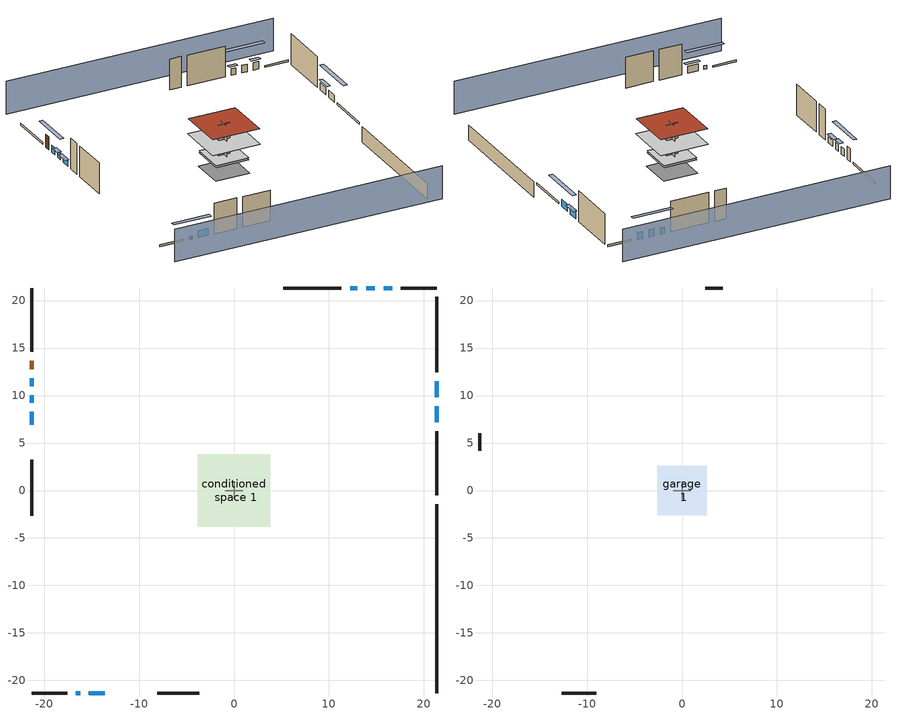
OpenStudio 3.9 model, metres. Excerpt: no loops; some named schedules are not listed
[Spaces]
conditioned space 1
 floor to garage 1 (Floor1 construction): -2.59,-2.59 -2.59,2.59 2.59,2.59 2.59,-2.59 z0.3
 floor foundation (Slab2 construction): -2.7,-2.7 -2.7,2.7 2.7,2.7 2.7,-2.7 z-2.13
 floor adiabatic (AdiabaticFloorConstruction): -3.82,-3.82 -3.82,3.82 3.82,3.82 3.82,-3.82 z2.74
 wall outside (Wall3 construction): 21.33,12.44 21.33,20.4 z0.3:5.18
 wall outside (Wall4 construction): -8.1,-21.33 -3.68,-21.33 z0.3:5.18
 wall outside (Wall7 construction): -21.33,3.25 -21.33,-2.67 z0.3:5.18
 wall outside (Wall8 construction): 11.29,21.33 5.21,21.33 z0.3:5.18
 wall outside (RimJoist1 construction): 21.33,-0.49 21.33,6.24 z0.3:0.61
 wall outside (RimJoist2 construction): -21.33,-21.33 -17.58,-21.33 z0.3:0.61
 wall outside (RimJoist3 construction): -21.33,21.33 -21.33,14.59 z0.3:0.61
 wall outside (RimJoist4 construction): 21.33,21.33 17.58,21.33 z0.3:0.61
 wall outside (AdiabaticWallConstruction): 21.33,7.17 21.33,8.88 / 21.33,9.8 21.33,11.51 / -15.27,-21.33 -13.61,-21.33 / -21.33,11.82 -21.33,10.97 z0.3:1.43; -16.65,-21.33 -16.2,-21.33 z0.3:0.89; -21.33,10.04 -21.33,9.23 z0.3:1.37; -21.33,8.3 -21.33,6.93 z0.3:1.19; 14.82,21.33 13.92,21.33 / 16.65,21.33 15.75,21.33 z0.3:1.49; 12.99,21.33 12.22,21.33 z0.3:1.34
 wall outside (AdiabaticWallConstruction 1): -21.33,13.66 -21.33,12.75 z0.3:2.34
 wall to garage 1 (Wall5 construction): 0,0.91 0,-0.91 z0.3:5.18
 wall to garage 1 (Wall6 construction): -0.91,0 0.91,0 z0.3:5.18
 wall foundation (FoundationWall1 construction): 21.33,-21.33 21.33,-1.42 z-2.13:0.3
 window (WindowConstruction): 21.33,7.17 21.33,8.88 z0.3:1.43
 window (WindowConstruction 1): 21.33,9.81 21.33,11.51 z0.3:1.43
 window (WindowConstruction 2): -16.65,-21.33 -16.2,-21.33 z0.3:0.88
 window (WindowConstruction 3): -15.27,-21.33 -13.61,-21.33 z0.3:1.43
 window (WindowConstruction 4): -21.33,11.82 -21.33,10.97 z0.3:1.43
 window (WindowConstruction 5): -21.33,10.04 -21.33,9.23 z0.3:1.37
 window (WindowConstruction 6): -21.33,8.3 -21.33,6.94 z0.3:1.19
 window (WindowConstruction 7): 14.82,21.33 13.92,21.33 z0.3:1.49
 window (WindowConstruction 8): 12.99,21.33 12.22,21.33 z0.3:1.34
 window (WindowConstruction 9): 16.65,21.33 15.75,21.33 z0.3:1.49
 door (Door): -21.33,13.66 -21.33,12.75 z0.3:2.34
 ceiling adiabatic (AdiabaticFloorConstruction): 3.82,-3.82 3.82,3.82 -3.82,3.82 -3.82,-3.82 z2.74
 roof outside (Roof1 construction): -3.74,3.74 -3.74,-3.74 3.74,-3.74 3.74,3.74 z5.18
garage 1
 floor foundation (Slab1 construction): -2.59,-2.59 -2.59,2.59 2.59,2.59 2.59,-2.59 z0
 wall outside (Wall1 construction): -12.69,-21.33 -9.03,-21.33 z0.3:5.18
 wall outside (Wall2 construction): -21.33,6.01 -21.33,4.18 z0.3:5.18
 wall outside (Wall9 construction): 4.28,21.33 2.45,21.33 z0.3:5.18
shading: 21.33,25.9 -21.33,25.9 / -21.33,-25.9 21.33,-25.9 z0:5.18; 21.33,11.62 21.33,4.43 21.94,4.43 21.94,11.62 z4.18; 21.33,11.82 21.33,9.5 21.94,9.5 21.94,11.82 z1.74; -13.46,-21.33 -19.39,-21.33 -19.39,-21.94 -13.46,-21.94 z3.63; -13.31,-21.33 -15.57,-21.33 -15.57,-21.94 -13.31,-21.94 z1.74; -21.33,8.23 -21.33,14.56 -21.94,14.56 -21.94,8.23 z4.18; -21.33,8.93 -21.33,10.35 -21.94,10.35 -21.94,8.93 z1.68; -21.33,6.63 -21.33,8.61 -21.94,8.61 -21.94,6.63 z1.49; 11.18,21.33 17.56,21.33 17.56,21.94 11.18,21.94 z4.24; 11.92,21.33 13.3,21.33 13.3,21.94 11.92,21.94 z1.65; 15.44,21.33 16.95,21.33 16.95,21.94 15.44,21.94 z1.8
[Site]
Portland Intl Arpt_OR: Latitude {deg}=45.59; Longitude {deg}=-122.6; Time Zone {hr}=-8; Elevation {m}=33; Terrain=Suburbs; Keep Site Location Information=Yes
[Site:GroundTemperature:Shallow]
10.2558, 8.96328, 8.85977, 9.47314, 11.9355, 14.3863, 16.5111, 17.8571, 17.9714, 16.8767, 14.8061, 12.4304
[Site:WaterMainsTemperature]
Calculation Method=Schedule; Temperature Schedule=mains temperature schedule
[Building]
Building 1
[Material] Roughness=Rough
Name | Thickness {m} | Conductivity {W/m-K} | Density {kg/m3} | Specific Heat {J/kg-K} | Thermal Absorptance | Solar Absorptance | Visible Absorptance
asphalt or fiberglass shingles | 0.00635 | 0.162714 | 1121.4 | 1465.45 | 0.9 | 0.85 | 0.85
roof rigid ins | 0.103632 | 0.029427 | 32.04 | 1214.23 | 0.9 | 0.7 | 0.7
osb sheathing 0.75 in. | 0.01905 | 0.115458 | 512.64 | 1214.23 | 0.9 | 0.7 | 0.7
roof stud and cavity | 0.2032 | 0.0472382 | 78.34581 | 1123.46 | 0.9 | 0.7 | 0.7
gypsum board | 0.0127 | 0.160291 | 801 | 837.4 | 0.9 | 0.6 | 0.6
wood siding | 0.0254 | 0.102417 | 544.68 | 1172.36 | 0.9 | 0.85 | 0.85
osb sheathing 0.5 in. | 0.0127 | 0.115458 | 512.64 | 1214.23 | 0.9 | 0.7 | 0.7
wall stud and cavity | 0.1397 | 0.727959 | 139.0536 | 1170.24 | 0.9 | 0.6 | 0.6
wall stud and cavity 1 | 0.1397 | 0.550994 | 139.0536 | 1170.24 | 0.9 | 0.7 | 0.7
osb sheathing 0.5 in. 1; osb sheathing 0.5 in. 2 | 0.0127 | 0.115458 | 512.64 | 1214.23
wall stud and cavity 2 | 0.1397 | 0.335416 | 139.0536 | 1170.24 | 0.9 | 0.7 | 0.7
rim joist stud and cavity | 0.0508 | 0.178688 | 50.32683 | 1063.81 | 0.9 | 0.6 | 0.6
floor stud and cavity | 0.1397 | 0.923637 | 92.3553 | 1139.71 | 0.9 | 0.7 | 0.7
floor covering | 0.0127 | 0.0433444 | 54.468 | 1339.84 | 0.9 | 0.6 | 0.6
concrete 4.0 in. | 0.1016 | 1.803125 | 2242.8 | 837.4 | 0.9 | 0.7 | 0.7
concrete 8.0 in. | 0.2032 | 1.803125 | 2242.8 | 837.4 | 0.9 | 0.7 | 0.7
gypsum board 1 | 0.0127 | 0.160291 | 801 | 837.4 | 0.9 | 0.7 | 0.7
floor covering 1 | 0.0127 | 0.0450781 | 54.468 | 1339.84 | 0.9 | 0.9 | 0.9
wood siding 1; wood siding 2 | 0.0254 | 0.102417 | 544.68 | 1172.36
wall rigid ins; floor rigid ins | 0.512978 | 0.029427 | 32.04 | 1214.23 | 0.9 | 0.7 | 0.7
wall stud and cavity 3 | 0.0889 | 0.380278 | 52.3479 | 1209.89 | 0.9 | 0.7 | 0.7
door material | 0.04445 | 0.0612267 | 512.64 | 1214.23 | 0.9 | 0.7 | 0.7
floor stud and cavity 1 | 0.1397 | 1.75129 | 37.0049 | 1207.88 | 0.9 | 0.7 | 0.7
wall stud and cavity 4 | 0.0889 | 0.391764 | 83.0341 | 1211.67 | 0.9 | 0.7 | 0.7
furniture material conditioned space 1; furniture material garage 1 | 0.1524 | 0.115458 | 640.8 | 1214.23 | 0.9 | 0.6 | 0.6
[Construction]
Roof1 construction: asphalt or fiberglass shingles, roof rigid ins, osb sheathing 0.75 in., roof stud and cavity, gypsum board
Wall1 construction; Wall2 construction: wood siding, osb sheathing 0.5 in., wall stud and cavity
Wall3 construction; Wall4 construction: wood siding, osb sheathing 0.5 in., wall stud and cavity 1, gypsum board
Wall5 construction: osb sheathing 0.5 in. 1, wall stud and cavity 2, gypsum board
Wall6 construction: osb sheathing 0.5 in. 2, wall stud and cavity 2, gypsum board
Wall7 construction; Wall8 construction: wood siding, osb sheathing 0.5 in. 2, wall stud and cavity 1, gypsum board
Wall9 construction: wood siding, osb sheathing 0.5 in. 2, wall stud and cavity
RimJoist1 construction; RimJoist2 construction; RimJoist3 construction; RimJoist4 construction: wood siding, rim joist stud and cavity
Floor1 construction: floor stud and cavity, osb sheathing 0.75 in., floor covering
Slab1 construction: concrete 4.0 in.
FoundationWall1 construction: concrete 8.0 in., gypsum board 1
Slab2 construction: concrete 4.0 in., floor covering 1
WindowConstruction; WindowConstruction 1; WindowConstruction 2; WindowConstruction 3; WindowConstruction 4; WindowConstruction 5; WindowConstruction 6; WindowConstruction 7; WindowConstruction 8; WindowConstruction 9: WindowMaterial
AdiabaticWallConstruction: wood siding 1, wall rigid ins, wall stud and cavity 3, gypsum board
Door: door material
AdiabaticWallConstruction 1: wood siding 2, wall rigid ins, wall stud and cavity 3, gypsum board
AdiabaticFloorConstruction: floor stud and cavity 1, floor rigid ins, osb sheathing 0.75 in., floor covering
PartitionWallConstruction: gypsum board, wall stud and cavity 4, gypsum board
furniture construction conditioned space 1: furniture material conditioned space 1
furniture construction garage 1: furniture material garage 1
[WindowMaterial:SimpleGlazingSystem]
WindowMaterial: U-Factor {W/m2-K}=2.78222; Solar Heat Gain Coefficient=0.56
[ThermalZone] Multiplier=1; Use Ideal Air Loads=No
Name | Volume {m3} | Thermostat
conditioned space | 278.185 | conditioned space temperature setpoint
garage | 65.242
[Sizing:Zone]
garage: Zone Cooling Design Supply Air Temperature Input Method=SupplyAirTemperature; Zone Cooling Design Supply Air Temperature {C}=14; Zone Cooling Design Supply Air Temperature Difference {deltaC}=11.11; Zone Heating Design Supply Air Temperature Input Method=SupplyAirTemperature; Zone Heating Design Supply Air Temperature {C}=40; Zone Heating Design Supply Air Temperature Difference {deltaC}=11.11; Zone Cooling Design Supply Air Humidity Ratio {kg-H2O/kg-air}=0.0085; Zone Heating Design Supply Air Humidity Ratio {kg-H2O/kg-air}=0.008; Cooling Design Air Flow Method=DesignDay; Heating Design Air Flow Method=DesignDay; Account for Dedicated Outdoor Air System=No; Dedicated Outdoor Air System Control Strategy=NeutralSupplyAir; Dedicated Outdoor Air Low Setpoint Temperature for Design {C}=autosize; Dedicated Outdoor Air High Setpoint Temperature for Design {C}=autosize; Zone Load Sizing Method=Sensible Load Only No Latent Load; Zone Latent Cooling Design Supply Air Humidity Ratio Input Method=HumidityRatioDifference; Zone Cooling Design Supply Air Humidity Ratio Difference {kgWater/kgDryAir}=0.005; Zone Latent Heating Design Supply Air Humidity Ratio Input Method=HumidityRatioDifference; Zone Humidification Design Supply Air Humidity Ratio Difference {kgWater/kgDryAir}=0.005; Sizing Option=Coincident
[Space]
Name | Thermal Zone | Volume {m3}
conditioned space 1 | conditioned space | 278.185
garage 1 | garage | 65.242
[ThermostatSetpoint:DualSetpoint]
conditioned space temperature setpoint: Heating Setpoint Temperature Schedule=heating setpoint; Cooling Setpoint Temperature Schedule=cooling setpoint; Temperature Difference Between Cutout And Setpoint {deltaC}=0
[Foundation:Kiva] Wall Depth Below Slab {m}=0.2032
Name | Initial Indoor Air Temperature {C} | Wall Height Above Grade {m}
Foundation Kiva 1 | 13.4258 | 0.1016
Foundation Kiva 2 | 20 | 0.3048
[Foundation:Kiva:Settings]
Soil Conductivity {W/m-K}=1.9041; Soil Density {kg/m3}=1842.3; Soil Specific Heat {J/kg-K}=418.7; Ground Solar Absorptivity=0.9; Ground Thermal Absorptivity=0.9; Ground Surface Roughness {m}=0.03; Far-Field Width {m}=40; Deep-Ground Boundary Condition=ZeroFlux; Deep-Ground Depth {m}=40; Minimum Cell Dimension {m}=0.2; Maximum Cell Growth Coefficient=3; Simulation Timestep=Timestep
[SurfaceProperty:ExposedFoundationPerimeter] Exposed Perimeter Calculation Method=TotalExposedPerimeter
Name | Total Exposed Perimeter {m}
Slab1 | 14.6304
Slab2 | 19.90344
[SurfaceProperty:IncidentSolarMultiplier] Incident Solar Multiplier=1; Incident Solar Multiplier Schedule=trans schedule winter=0.85 summer=0.7
Window1; Window2; Window3; Window4; Window5; Window6; Window7; Window8; Window9; Window10
[InternalMass:Definition] Design Level Calculation Method=SurfaceArea
Name | Construction | Surface Area {m2}
partition wall mass | PartitionWallConstruction | 114.085
furniture mass conditioned space 1 | furniture construction conditioned space 1 | 45.63397
furniture mass garage 1 | furniture construction garage 1 | 2.67561
[InternalMass] Multiplier=1
Name | Internal Mass Definition | Space or SpaceType
partition wall mass | partition wall mass | conditioned space 1
furniture mass conditioned space 1 | furniture mass conditioned space 1 | conditioned space 1
furniture mass garage 1 | furniture mass garage 1 | garage 1
[EnergyManagementSystem:Sensor]
Name | Output Variable or Output Meter Index Key | Output Variable or Output Meter
water_heater_T_set | water heater setpoint | Schedule Value
out_pb_s |  | Site Outdoor Air Barometric Pressure
out_wt_s |  | Site Outdoor Air Humidity Ratio
site_vw_s |  | Site Wind Speed
cool_season | cooling season schedule | Schedule Value
natural_vent_s | natural vent schedule | Schedule Value
htg_sp_s | heating setpoint | Schedule Value
clg_sp_s | cooling setpoint | Schedule Value
mech_vent_range_fan_0_sch_s | mech vent range fan 0 schedule | Schedule Value
mech_vent_bath_fan_0_sch_s | mech vent bath fan 0 schedule | Schedule Value
clothes_dryer_exhaust_0_sch_s | clothes_dryer | Schedule Value
htg_load_cond |  | Heating:EnergyTransfer:Zone:CONDITIONED SPACE
clg_load_cond |  | Cooling:EnergyTransfer:Zone:CONDITIONED SPACE
s_conv | Floor1 | Surface Inside Face Convection Heat Gain Energy
s_ig | Floor1 | Surface Inside Face Internal Gains Radiation Heat Gain Energy
s_sol | Floor1 | Surface Inside Face Solar Radiation Heat Gain Energy
s_lgt | Floor1 | Surface Inside Face Lights Radiation Heat Gain Energy
s_surf | Floor1 | Surface Inside Face Net Surface Thermal Radiation Heat Gain Energy
s_conv_1 | FoundationWall1 | Surface Inside Face Convection Heat Gain Energy
s_ig_1 | FoundationWall1 | Surface Inside Face Internal Gains Radiation Heat Gain Energy
s_sol_1 | FoundationWall1 | Surface Inside Face Solar Radiation Heat Gain Energy
s_lgt_1 | FoundationWall1 | Surface Inside Face Lights Radiation Heat Gain Energy
s_surf_1 | FoundationWall1 | Surface Inside Face Net Surface Thermal Radiation Heat Gain Energy
s_conv_2 | inferred conditioned ceiling | Surface Inside Face Convection Heat Gain Energy
s_ig_2 | inferred conditioned ceiling | Surface Inside Face Internal Gains Radiation Heat Gain Energy
s_sol_2 | inferred conditioned ceiling | Surface Inside Face Solar Radiation Heat Gain Energy
s_lgt_2 | inferred conditioned ceiling | Surface Inside Face Lights Radiation Heat Gain Energy
s_surf_2 | inferred conditioned ceiling | Surface Inside Face Net Surface Thermal Radiation Heat Gain Energy
s_conv_3 | inferred conditioned floor | Surface Inside Face Convection Heat Gain Energy
s_ig_3 | inferred conditioned floor | Surface Inside Face Internal Gains Radiation Heat Gain Energy
s_sol_3 | inferred conditioned floor | Surface Inside Face Solar Radiation Heat Gain Energy
s_lgt_3 | inferred conditioned floor | Surface Inside Face Lights Radiation Heat Gain Energy
s_surf_3 | inferred conditioned floor | Surface Inside Face Net Surface Thermal Radiation Heat Gain Energy
s_conv_4 | RimJoist1 | Surface Inside Face Convection Heat Gain Energy
s_ig_4 | RimJoist1 | Surface Inside Face Internal Gains Radiation Heat Gain Energy
s_sol_4 | RimJoist1 | Surface Inside Face Solar Radiation Heat Gain Energy
s_lgt_4 | RimJoist1 | Surface Inside Face Lights Radiation Heat Gain Energy
s_surf_4 | RimJoist1 | Surface Inside Face Net Surface Thermal Radiation Heat Gain Energy
s_conv_5 | RimJoist2 | Surface Inside Face Convection Heat Gain Energy
s_ig_5 | RimJoist2 | Surface Inside Face Internal Gains Radiation Heat Gain Energy
s_sol_5 | RimJoist2 | Surface Inside Face Solar Radiation Heat Gain Energy
s_lgt_5 | RimJoist2 | Surface Inside Face Lights Radiation Heat Gain Energy
s_surf_5 | RimJoist2 | Surface Inside Face Net Surface Thermal Radiation Heat Gain Energy
s_conv_6 | RimJoist3 | Surface Inside Face Convection Heat Gain Energy
s_ig_6 | RimJoist3 | Surface Inside Face Internal Gains Radiation Heat Gain Energy
s_sol_6 | RimJoist3 | Surface Inside Face Solar Radiation Heat Gain Energy
s_lgt_6 | RimJoist3 | Surface Inside Face Lights Radiation Heat Gain Energy
s_surf_6 | RimJoist3 | Surface Inside Face Net Surface Thermal Radiation Heat Gain Energy
s_conv_7 | RimJoist4 | Surface Inside Face Convection Heat Gain Energy
s_ig_7 | RimJoist4 | Surface Inside Face Internal Gains Radiation Heat Gain Energy
s_sol_7 | RimJoist4 | Surface Inside Face Solar Radiation Heat Gain Energy
s_lgt_7 | RimJoist4 | Surface Inside Face Lights Radiation Heat Gain Energy
s_surf_7 | RimJoist4 | Surface Inside Face Net Surface Thermal Radiation Heat Gain Energy
s_conv_8 | Roof1 | Surface Inside Face Convection Heat Gain Energy
s_ig_8 | Roof1 | Surface Inside Face Internal Gains Radiation Heat Gain Energy
s_sol_8 | Roof1 | Surface Inside Face Solar Radiation Heat Gain Energy
s_lgt_8 | Roof1 | Surface Inside Face Lights Radiation Heat Gain Energy
s_surf_8 | Roof1 | Surface Inside Face Net Surface Thermal Radiation Heat Gain Energy
s_conv_9 | Slab2 | Surface Inside Face Convection Heat Gain Energy
s_ig_9 | Slab2 | Surface Inside Face Internal Gains Radiation Heat Gain Energy
s_sol_9 | Slab2 | Surface Inside Face Solar Radiation Heat Gain Energy
s_lgt_9 | Slab2 | Surface Inside Face Lights Radiation Heat Gain Energy
s_surf_9 | Slab2 | Surface Inside Face Net Surface Thermal Radiation Heat Gain Energy
ss_sol | Door1 | Surface Inside Face Solar Radiation Heat Gain Energy
ss_lgt | Door1 | Surface Inside Face Lights Radiation Heat Gain Energy
ss_conv | Door1 | Surface Inside Face Convection Heat Gain Energy
ss_ig | Door1 | Surface Inside Face Internal Gains Radiation Heat Gain Energy
ss_surf | Door1 | Surface Inside Face Net Surface Thermal Radiation Heat Gain Energy
ss_conv_1 | Window1 | Surface Inside Face Convection Heat Gain Energy
ss_ig_1 | Window1 | Surface Inside Face Internal Gains Radiation Heat Gain Energy
ss_surf_1 | Window1 | Surface Inside Face Net Surface Thermal Radiation Heat Gain Energy
ss_trans_in | Window1 | Surface Window Transmitted Solar Radiation Rate
ss_back_out | Window1 | Surface Window Shortwave from Zone Back Out Window Heat Transfer Rate
ss_trans_out | Window1 | Surface Inside Face Initial Transmitted Diffuse Transmitted Out Window Solar Radiation Rate
ss_conv_2 | Window10 | Surface Inside Face Convection Heat Gain Energy
ss_ig_2 | Window10 | Surface Inside Face Internal Gains Radiation Heat Gain Energy
ss_surf_2 | Window10 | Surface Inside Face Net Surface Thermal Radiation Heat Gain Energy
ss_trans_in_1 | Window10 | Surface Window Transmitted Solar Radiation Rate
ss_back_out_1 | Window10 | Surface Window Shortwave from Zone Back Out Window Heat Transfer Rate
ss_trans_out_1 | Window10 | Surface Inside Face Initial Transmitted Diffuse Transmitted Out Window Solar Radiation Rate
ss_conv_3 | Window2 | Surface Inside Face Convection Heat Gain Energy
ss_ig_3 | Window2 | Surface Inside Face Internal Gains Radiation Heat Gain Energy
ss_surf_3 | Window2 | Surface Inside Face Net Surface Thermal Radiation Heat Gain Energy
ss_trans_in_2 | Window2 | Surface Window Transmitted Solar Radiation Rate
ss_back_out_2 | Window2 | Surface Window Shortwave from Zone Back Out Window Heat Transfer Rate
ss_trans_out_2 | Window2 | Surface Inside Face Initial Transmitted Diffuse Transmitted Out Window Solar Radiation Rate
ss_conv_4 | Window3 | Surface Inside Face Convection Heat Gain Energy
ss_ig_4 | Window3 | Surface Inside Face Internal Gains Radiation Heat Gain Energy
ss_surf_4 | Window3 | Surface Inside Face Net Surface Thermal Radiation Heat Gain Energy
ss_trans_in_3 | Window3 | Surface Window Transmitted Solar Radiation Rate
ss_back_out_3 | Window3 | Surface Window Shortwave from Zone Back Out Window Heat Transfer Rate
ss_trans_out_3 | Window3 | Surface Inside Face Initial Transmitted Diffuse Transmitted Out Window Solar Radiation Rate
ss_conv_5 | Window4 | Surface Inside Face Convection Heat Gain Energy
ss_ig_5 | Window4 | Surface Inside Face Internal Gains Radiation Heat Gain Energy
ss_surf_5 | Window4 | Surface Inside Face Net Surface Thermal Radiation Heat Gain Energy
ss_trans_in_4 | Window4 | Surface Window Transmitted Solar Radiation Rate
ss_back_out_4 | Window4 | Surface Window Shortwave from Zone Back Out Window Heat Transfer Rate
ss_trans_out_4 | Window4 | Surface Inside Face Initial Transmitted Diffuse Transmitted Out Window Solar Radiation Rate
ss_conv_6 | Window5 | Surface Inside Face Convection Heat Gain Energy
ss_ig_6 | Window5 | Surface Inside Face Internal Gains Radiation Heat Gain Energy
ss_surf_6 | Window5 | Surface Inside Face Net Surface Thermal Radiation Heat Gain Energy
ss_trans_in_5 | Window5 | Surface Window Transmitted Solar Radiation Rate
ss_back_out_5 | Window5 | Surface Window Shortwave from Zone Back Out Window Heat Transfer Rate
ss_trans_out_5 | Window5 | Surface Inside Face Initial Transmitted Diffuse Transmitted Out Window Solar Radiation Rate
ss_conv_7 | Window6 | Surface Inside Face Convection Heat Gain Energy
ss_ig_7 | Window6 | Surface Inside Face Internal Gains Radiation Heat Gain Energy
ss_surf_7 | Window6 | Surface Inside Face Net Surface Thermal Radiation Heat Gain Energy
ss_trans_in_6 | Window6 | Surface Window Transmitted Solar Radiation Rate
[OtherEquipment:Definition] Design Level Calculation Method=EquipmentLevel
Name | Design Level {W} | Fraction Latent | Fraction Radiant | Fraction Lost
water heater sens; mech vent house fan sensible load | 0 | 0 | 0 | 0
water heater lat; mech vent house fan latent load | 0 | 1 | 0 | 0
water heater energy adjustment1 | 0.01 | 0 | 0 | 1
clothes dryer 2 | 0 | 0.015 | 0.081 | 0.85
cooking range 2 | 0 | 0.08 | 0.432 | 0.2
misc pool heater | 3853.71 | 0 | 0 | 1
general water use sensible | -116.29 | 0 | 0.6 | 0
general water use latent | 117.996 | 1 | 0 | 0
[OtherEquipment] Space or SpaceType=conditioned space 1
Name | Other Equipment Definition | Schedule | Fuel Type
water heater sens | water heater sens | Always On Discrete
water heater lat | water heater lat | Always On Discrete
water heater energy adjustment1 | water heater energy adjustment1 | Always On Discrete | Electricity
clothes dryer 1 | clothes dryer 2 | clothes_dryer | Electricity
cooking range 1 | cooking range 2 | cooking_range | Electricity
misc pool heater | misc pool heater | misc pool heater schedule | NaturalGas
general water use sensible | general water use sensible | general water use schedule
general water use latent | general water use latent | general water use schedule
mech vent house fan sensible load | mech vent house fan sensible load | Always On Discrete
mech vent house fan latent load | mech vent house fan latent load | Always On Discrete
[ElectricEquipment:Definition] Design Level Calculation Method=EquipmentLevel
Name | Design Level {W} | Fraction Latent | Fraction Radiant | Fraction Lost
clothes washer | 327.738 | 0.03 | 0.162 | 0.7
clothes dryer | 5424.37 | 0.015 | 0.081 | 0.85
dishwasher | 421.937 | 0.3 | 0.18 | 0.4
fridge | 54.7945 | 0 | 0.6 | 0
freezer | 194.914 | 0 | 0.6 | 0
cooking range | 1245.51 | 0.08 | 0.432 | 0.2
misc tv | 669.225 | 0 | 0.6 | 0
misc plug loads | 461.573 | 0.021 | 0.558 | 0.049
misc pool pump | 1390.33 | 0 | 0 | 1
whole house fan; mech vent house fan | 0 | 0 | 0 | 1
mech vent house fan cfis | 0 | 0 | 0 | 0
mech vent range fan 0; mech vent bath fan 0 | 30 | 0 | 0 | 1
[ElectricEquipment]
Name | Electric Equipment Definition | Space or SpaceType | Schedule
clothes washer | clothes washer | conditioned space 1 | clothes_washer
clothes dryer | clothes dryer | conditioned space 1 | clothes_dryer
dishwasher | dishwasher | conditioned space 1 | dishwasher
fridge | fridge | conditioned space 1 | fridge schedule
freezer | freezer | garage 1 | freezer schedule
cooking range | cooking range | conditioned space 1 | cooking_range
misc tv | misc tv | conditioned space 1 | plug_loads_tv
misc plug loads | misc plug loads | conditioned space 1 | plug_loads_other
misc pool pump | misc pool pump | conditioned space 1 | misc pool pump schedule
whole house fan | whole house fan | conditioned space 1 | Always On Discrete
mech vent house fan | mech vent house fan | conditioned space 1 | mech vent house fan schedule
mech vent house fan cfis | mech vent house fan cfis | conditioned space 1 | mech vent house fan cfis schedule
mech vent range fan 0 | mech vent range fan 0 | conditioned space 1 | mech vent range fan 0 schedule
mech vent bath fan 0 | mech vent bath fan 0 | conditioned space 1 | mech vent bath fan 0 schedule
[WaterUse:Equipment:Definition]
Name | Peak Flow Rate {m3/s}
clothes washer | 8.48405e-06
dishwasher | 4.06325e-06
[Lights:Definition] Design Level Calculation Method=LightingLevel; Fraction Radiant=0.6; Fraction Visible=0.2; Return Air Fraction=0
Name | Lighting Level {W}
interior lighting | 195.555
garage lighting | 8.6491
[Lights] Fraction Replaceable=1
Name | Lights Definition | Space or SpaceType | Schedule
interior lighting | interior lighting | conditioned space 1 | lighting_interior
garage lighting | garage lighting | garage 1 | lighting_garage
[Exterior:Lights:Definition]
exterior lighting: Design Level {W}=6.19068
[Exterior:Lights]
exterior lighting: Exterior Lights Definition=exterior lighting; Schedule=exterior lighting schedule
[People:Definition]
occupants: Number of People Calculation Method=People; Number of People {people}=6; Fraction Radiant=0.314171; Sensible Heat Fraction=0.56303; Carbon Dioxide Generation Rate {m3/s-W}=0; Enable ASHRAE 55 Comfort Warnings=No; Mean Radiant Temperature Calculation Type=EnclosureAveraged
[People]
occupants: People Definition=occupants; Space or SpaceType=conditioned space 1; Number of People Schedule=occupants; Activity Level Schedule=occupants activity schedule; Multiplier=1
[SpaceInfiltration:DesignFlowRate] Space or SpaceType=conditioned space 1; Schedule=Always On Discrete; Design Flow Rate Calculation Method=Flow/Space; Design Flow Rate {m3/s}=0
natural vent flow; whole house fan flow; infil flow
[SpaceInfiltration:EffectiveLeakageArea]
infil garage 1: Space or SpaceType=garage 1; Schedule=Always On Discrete; Effective Air Leakage Area {cm2}=271.837; Stack Coefficient=0.000129147; Wind Coefficient=4.64657e-05
